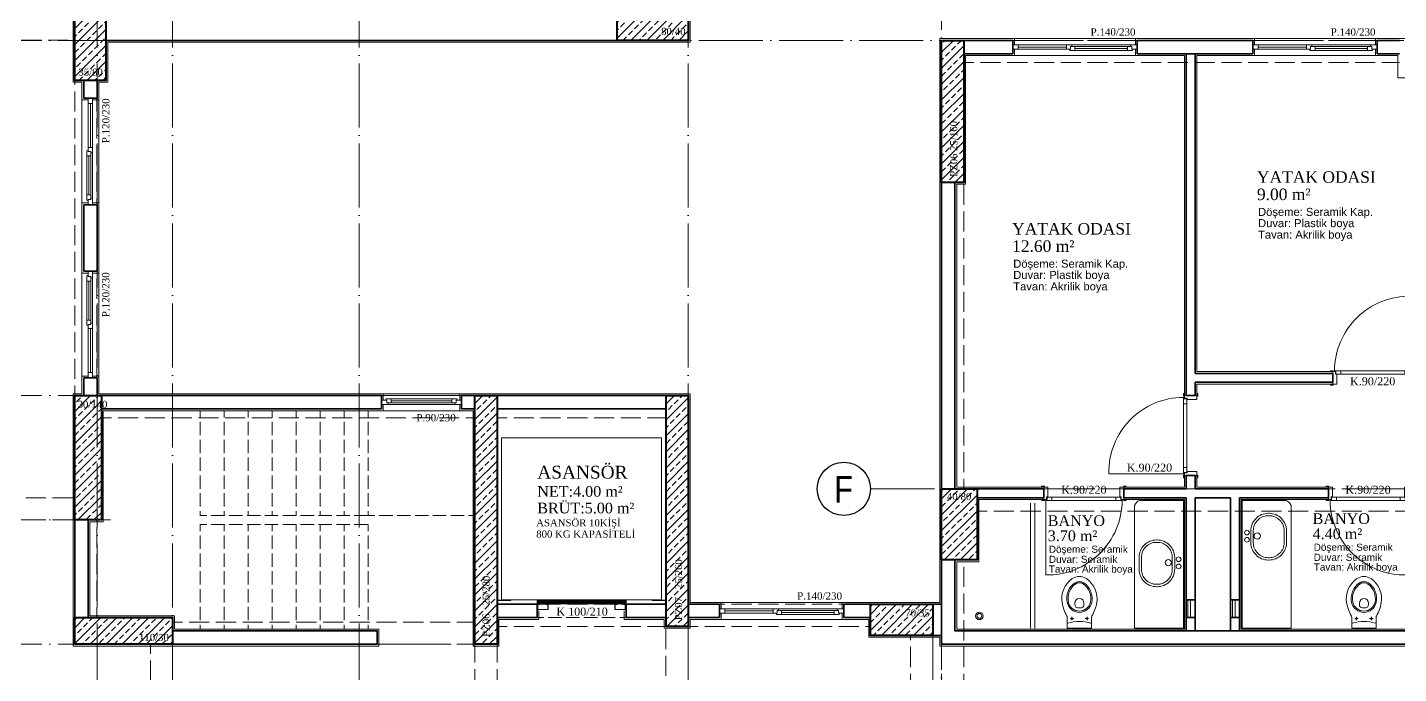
# Model space of a CAD drawing. Header units: millimetres. Extents: x 11587 to 81192, y -36083 to -25300.
# Drawn here: x 35018 to 36560, y -34493 to -33766 of the extents above; entities that cross this region are included whole.
import ezdxf

# ---------------------------------------------------------------- set-up
doc = ezdxf.new("R2010")
doc.units = ezdxf.units.MM
doc.linetypes.add('AKS', pattern=[30, 24, -3, 0, -3])
doc.linetypes.add('IZDUSUM1', pattern=[20, 7.5, -5, 7.5, 0])
for name, color, linetype, lineweight in [('rtm-aks balon', 20, 'Continuous', 25), ('rtm-aks balon yazı', 7, 'Continuous', 20), ('rtm-aks yeni', 7, 'AKS', 20), ('rtm-cam', 141, 'Continuous', 9), ('rtm-duv tugla', 22, 'Continuous', 35), ('rtm-izdusum-üst ince', 8, 'IZDUSUM1', 5), ('rtm-kapı-ahsap', 35, 'Continuous', 13), ('rtm-merdiven izdusum', 254, 'IZDUSUM1', 15), ('rtm-mhl-yazı-adı', 150, 'Continuous', 30), ('rtm-mhl-yazı-m2', 7, 'Continuous', 20), ('rtm-mhl-yazı-malzeme', 253, 'Continuous', 13), ('rtm-pen-ahsap', 35, 'Continuous', 13), ('rtm-plan katmanı-05', 205, 'Continuous', 20), ('rtm-plan katmanı-07', 135, 'Continuous', 9), ('rtm-sıva', 252, 'Continuous', 15), ('rtm-tarama-betonarme', 51, 'Continuous', 15), ('rtm-tas_betonarme', 50, 'Continuous', 40), ('rtm-tefris vitrifiye', 9, 'Continuous', 9)]:
    doc.layers.add(name, color=color, linetype=linetype, lineweight=lineweight)
doc.styles.add('AKSYAZI', font='ARIALN.TTF')
doc.styles.add('ARIAL', font='times.ttf')
doc.styles.get("Standard").update_dxf_attribs({"font": 'arial.ttf'})
doc.styles.add('VAZ-OLCU', font='times.ttf', dxfattribs={"height": 60})
pattern_1 = [(45, (12441.76, 20249.116), (-8.980256, 8.980256), []), (45, (12450.74, 20249.116), (-8.980256, 8.980256), [6.35, -3.175])]
pattern_2 = [(45, (12431.76, 20249.116), (-8.980256, 8.980256), []), (45, (12440.74, 20249.116), (-8.980256, 8.980256), [6.35, -3.175])]
pattern_3 = [(45, (10490.655, 20162.28), (-8.980256, 8.980256), []), (45, (10499.636, 20162.28), (-8.980256, 8.980256), [6.35, -3.175])]

# ---------------------------------------------------------------- blocks, each defined once
blk = doc.blocks.new('KİRİŞA')
at = {"layer": 'rtm-izdusum-üst ince', "ltscale": 1.5}
for points in [[(22219.4, -54029.2), (22629.4, -54029.2)], [(22664.4, -54029.2), (23239.4, -54029.2)], [(22629.4, -54429.2), (22629.4, -54074.2)], [(22654.4, -54429.2), (22654.4, -54074.2)], [(22659.4, -54429.2), (23079.4, -54429.2)], [(23104.4, -54429.2), (23294.4, -54429.2)], [(22659.4, -54454.2), (23079.4, -54454.2)], [(23104.4, -54454.2), (23294.4, -54454.2)], [(22224.4, -54544.2), (22629.4, -54544.2)], [(22224.4, -54569.2), (22629.4, -54569.2)], [(22629.4, -54679.2), (22629.4, -54569.2)], [(22654.4, -54679.2), (22654.4, -54569.2)], [(23104.4, -54664.2), (23294.4, -54664.2)], [(23319.4, -54664.2), (23524.4, -54664.2)], [(22739.4, -54684.2), (23079.4, -54684.2)], [(23104.4, -54689.2), (23294.4, -54689.2)], [(23294.4, -54974.2), (23294.4, -54689.2)], [(23319.4, -54689.2), (23524.4, -54689.2)], [(23319.4, -54974.2), (23319.4, -54689.2)], [(23569.4, -54934.2), (23569.4, -54699.2)], [(23594.4, -54934.2), (23594.4, -54699.2)], [(22714.4, -54829.2), (22714.4, -54709.2)], [(22739.4, -54709.2), (23079.4, -54709.2)], [(22739.4, -54829.2), (22739.4, -54709.2)], [(23079.4, -54989.2), (23079.4, -54709.2)], [(23104.4, -54989.2), (23104.4, -54709.2)]]:
    blk.add_lwpolyline(points, dxfattribs=at)
blk = doc.blocks.new('ABLOKKİRİŞ2')
at = {"layer": 'rtm-izdusum-üst ince', "ltscale": 1.5}
for points in [[(25580.5, -53942.4), (26070.5, -53942.4)], [(25580.5, -53967.4), (26070.5, -53967.4)], [(25555.5, -54447.4), (25555.5, -54102.4)], [(25580.5, -54447.4), (25580.5, -54102.4)], [(25595.5, -54447.4), (26090.5, -54447.4)], [(25595.5, -54472.4), (26090.5, -54472.4)], [(25555.5, -54847.4), (25555.5, -54527.4)], [(25580.5, -54847.4), (25580.5, -54527.4)]]:
    blk.add_lwpolyline(points, dxfattribs=at)
blk = doc.blocks.new('rty')
at = {"layer": 'rtm-kapı-ahsap'}
for p, q in [((-58244.9, -62700.3), (-58243.8, -62700.3)), ((-58244.9, -62703.4), (-58244.9, -62700.3)), ((-58243.8, -62703.4), (-58244.9, -62703.4)), ((-58243.8, -62700.3), (-58243.8, -62703.4)), ((-58243.8, -62707.4), (-58243.8, -62702.9)), ((-58229.8, -62702.9), (-58243.8, -62702.9)), ((-58232.8, -62707.4), (-58243.8, -62707.4)), ((-58232.8, -62705.9), (-58232.8, -62707.4)), ((-58229.8, -62705.9), (-58232.8, -62705.9)), ((-58232.6, -62706.4), (-58232.6, -62789.4)), ((-58232.6, -62706.4), (-58229.7, -62706.4)), ((-58229.8, -62700.4), (-58229.8, -62703.4)), ((-58228.8, -62700.4), (-58229.8, -62700.4)), ((-58229.8, -62702.9), (-58229.8, -62705.9)), ((-58229.8, -62703.4), (-58228.8, -62703.4)), ((-58229.8, -62704.9), (-58228.8, -62704.9)), ((-58229.7, -62706.4), (-58229.7, -62704.9)), ((-58228.8, -62703.4), (-58228.8, -62700.4)), ((-58228.8, -62790.9), (-58228.8, -62704.9)), ((-58144.8, -62704.9), (-58228.8, -62704.9)), ((-58228.8, -62712), (-58232.6, -62712)), ((-58228.8, -62783.7), (-58232.6, -62783.7)), ((-58243.8, -62792.3), (-58244.9, -62792.3)), ((-58244.9, -62792.3), (-58244.9, -62795.4)), ((-58244.9, -62795.4), (-58243.8, -62795.4)), ((-58243.8, -62788.4), (-58243.8, -62792.9)), ((-58232.8, -62788.4), (-58243.8, -62788.4)), ((-58243.8, -62795.4), (-58243.8, -62792.3)), ((-58229.8, -62792.9), (-58243.8, -62792.9)), ((-58232.8, -62789.9), (-58232.8, -62788.4)), ((-58229.8, -62789.9), (-58232.8, -62789.9)), ((-58232.6, -62789.4), (-58229.7, -62789.4)), ((-58229.8, -62792.9), (-58229.8, -62789.9)), ((-58229.8, -62790.9), (-58228.8, -62790.9)), ((-58229.8, -62795.4), (-58229.8, -62792.3)), ((-58229.8, -62792.3), (-58228.8, -62792.3)), ((-58228.8, -62795.4), (-58229.8, -62795.4)), ((-58229.7, -62789.4), (-58229.7, -62790.9)), ((-58228.8, -62792.3), (-58228.8, -62795.4))]:
    blk.add_line(p, q, dxfattribs=at)
at = {"layer": 'rtm-kapı-ahsap', "const_width": 0.392}
blk.add_lwpolyline([(-58229.2, -62703.9, 1), (-58229.2, -62704.5, 1)], format="xyb", close=True, dxfattribs=at)
at = {"layer": 'rtm-kapı-ahsap'}
blk.add_arc((-58229.1, -62706.6), 84.3, 270.2011, 1.1472, dxfattribs=at)

msp = doc.modelspace()

# ---------------------------------------------------------------- hatches: boundary and pattern name
at = {"layer": 'rtm-tarama-betonarme'}
h = msp.add_hatch(dxfattribs=at)
h.set_pattern_fill('ANSI33', color=256, scale=2, style=0)
h.set_pattern_definition(pattern_1)
h.paths.add_polyline_path([(35761.19, -33780.13), (35681.19, -33780.13), (35681.19, -33740.13), (35761.19, -33740.13)])
h = msp.add_hatch(dxfattribs=at)
h.set_pattern_fill('ANSI33', color=256, scale=2, style=0)
h.set_pattern_definition(pattern_2)
h.paths.add_polyline_path([(35071.19, -33825.13), (35071.19, -33745.13), (35106.19, -33745.13), (35106.19, -33825.13)])
h = msp.add_hatch(dxfattribs=at)
h.set_pattern_fill('ANSI33', color=256, scale=2, style=0)
h.set_pattern_definition(pattern_3)
h.paths.add_polyline_path([(36046.19, -33940.13), (36046.19, -33780.13), (36071.19, -33780.13), (36071.19, -33940.13)])
h = msp.add_hatch(dxfattribs=at)
h.set_pattern_fill('ANSI33', color=256, scale=2, style=0)
h.set_pattern_definition(pattern_2)
h.paths.add_polyline_path([(35071.19, -34180.13), (35101.19, -34180.13), (35101.19, -34320.13), (35071.19, -34320.13)])
h = msp.add_hatch(dxfattribs=at)
h.set_pattern_fill('ANSI33', color=256, scale=2, style=0)
h.set_pattern_definition(pattern_1)
h.paths.add_polyline_path([(35521.19, -34460.13), (35521.19, -34180.13), (35546.19, -34180.13), (35546.19, -34460.13)])
h = msp.add_hatch(dxfattribs=at)
h.set_pattern_fill('ANSI33', color=256, scale=2, style=0)
h.set_pattern_definition(pattern_1)
h.paths.add_polyline_path([(35736.19, -34440.13), (35736.19, -34180.13), (35761.19, -34180.13), (35761.19, -34440.13)])
h = msp.add_hatch(dxfattribs=at)
h.set_pattern_fill('ANSI33', color=256, scale=2, style=0)
h.set_pattern_definition(pattern_3)
h.paths.add_polyline_path([(36046.19, -34285.13), (36086.19, -34285.13), (36086.19, -34365.13), (36046.19, -34365.13)])
h = msp.add_hatch(dxfattribs=at)
h.set_pattern_fill('ANSI33', color=256, scale=2, style=0)
h.set_pattern_definition(pattern_1)
h.paths.add_polyline_path([(35966.19, -34450.13), (35966.19, -34415.13), (36036.19, -34415.13), (36036.19, -34450.13)])
h = msp.add_hatch(dxfattribs=at)
h.set_pattern_fill('ANSI33', color=256, scale=2, style=0)
h.set_pattern_definition(pattern_1)
h.paths.add_polyline_path([(35071.19, -34460.13), (35071.19, -34430.13), (35181.19, -34430.13), (35181.19, -34460.13)])

# ---------------------------------------------------------------- linework, layer by layer
at = {"layer": 'rtm-aks balon'}
msp.add_circle((35936.19, -34285.13), 30, dxfattribs=at)
at = {"layer": 'rtm-aks yeni', "ltscale": 3}
for p, q in [((35096.19, -35680.13), (35096.19, -31980.13)), ((35181.19, -35680.13), (35181.19, -31980.13)), ((35391.19, -35680.13), (35391.19, -31980.13)), ((35761.19, -35680.13), (35761.19, -31980.13)), ((36046.19, -35570.13), (36046.19, -33480.13)), ((33971.19, -33780.13), (42336.19, -33780.13)), ((33971.19, -34180.13), (35761.19, -34180.13)), ((35966.19, -34285.13), (40341.19, -34285.13)), ((33971.19, -34320.13), (35111.19, -34320.13)), ((36036.19, -35680.13), (36036.19, -34415.13)), ((33971.19, -34460.13), (35546.19, -34460.13))]:
    msp.add_line(p, q, dxfattribs=at)
at = {"layer": 'rtm-cam'}
for p, q in [((36186.69, -33787.63), (36132.19, -33787.63)), ((36255.19, -33789.38), (36196.19, -33789.38)), ((36456.69, -33787.63), (36402.19, -33787.63)), ((36525.19, -33789.38), (36466.19, -33789.38)), ((35088.69, -33900.63), (35088.69, -33851.13)), ((35086.94, -33954.13), (35086.94, -33910.13)), ((35086.94, -34051.13), (35086.94, -34095.13)), ((35088.69, -34104.63), (35088.69, -34154.13)), ((35427.19, -34185.88), (35495.19, -34185.88)), ((35856.69, -34422.63), (35802.19, -34422.63)), ((35925.19, -34424.38), (35866.19, -34424.38))]:
    msp.add_line(p, q, dxfattribs=at)
at = {"layer": 'rtm-duv tugla'}
for points in [[(35681.19, -33780.13), (35106.19, -33780.13)], [(36126.19, -33780.13), (36071.19, -33780.13)], [(36126.19, -33795.13), (36126.19, -33780.13)], [(36266.19, -33795.13), (36266.19, -33780.13)], [(36396.19, -33780.13), (36266.19, -33780.13)], [(36396.19, -33795.13), (36396.19, -33780.13)], [(36561.19, -33780.13), (36536.19, -33780.13)], [(36536.19, -33795.13), (36536.19, -33780.13)], [(36126.19, -33795.13), (36071.19, -33795.13)], [(36396.19, -33795.13), (36266.19, -33795.13)], [(36321.19, -34180.13), (36321.19, -33795.13)], [(36331.19, -34155.13), (36331.19, -33795.13)], [(36561.19, -33795.13), (36536.19, -33795.13)], [(35081.19, -33825.13), (35081.19, -33845.13)], [(35096.19, -33825.13), (35096.19, -33845.13)], [(35081.19, -33845.13), (35096.19, -33845.13)], [(36046.19, -33940.13), (36046.19, -34285.13)], [(36061.19, -33940.13), (36061.19, -34285.13)], [(35081.19, -33965.13), (35096.19, -33965.13)], [(35081.19, -33965.13), (35081.19, -34040.13)], [(35096.19, -33965.13), (35096.19, -34040.13)], [(35081.19, -34040.13), (35096.19, -34040.13)], [(35081.19, -34160.13), (35096.19, -34160.13)], [(35081.19, -34160.13), (35081.19, -34180.13)], [(35096.19, -34160.13), (35096.19, -34180.13)], [(36331.19, -34155.13), (36486.19, -34155.13)], [(36486.19, -34165.13), (36486.19, -34155.13)], [(36331.19, -34165.13), (36486.19, -34165.13)], [(36331.19, -34180.13), (36331.19, -34165.13)], [(35101.19, -34180.13), (35416.19, -34180.13)], [(35416.19, -34180.13), (35416.19, -34195.13)], [(35506.19, -34180.13), (35506.19, -34195.13)], [(35506.19, -34180.13), (35521.19, -34180.13)], [(35546.19, -34180.13), (35736.19, -34180.13)], [(36331.19, -34180.13), (36321.19, -34180.13)], [(35101.19, -34195.13), (35416.19, -34195.13)], [(35506.19, -34195.13), (35521.19, -34195.13)], [(35546.19, -34195.13), (35736.19, -34195.13)], [(36321.19, -34285.13), (36321.19, -34270.13)], [(36331.19, -34270.13), (36321.19, -34270.13)], [(36331.19, -34285.13), (36331.19, -34270.13)], [(36086.19, -34285.13), (36161.19, -34285.13)], [(36086.19, -34295.13), (36161.19, -34295.13)], [(36161.19, -34285.13), (36161.19, -34295.13)], [(36251.19, -34285.13), (36251.19, -34295.13)], [(36251.19, -34285.13), (36321.19, -34285.13)], [(36251.19, -34295.13), (36321.19, -34295.13)], [(36321.19, -34445.13), (36321.19, -34295.13)], [(36331.19, -34285.13), (36481.19, -34285.13)], [(36331.19, -34445.13), (36331.19, -34295.13)], [(36331.19, -34295.13), (36371.19, -34295.13)], [(36371.19, -34445.13), (36371.19, -34295.13)], [(36381.19, -34445.13), (36381.19, -34295.13)], [(36381.19, -34295.13), (36481.19, -34295.13)], [(36481.19, -34285.13), (36481.19, -34295.13)], [(35071.19, -34320.13), (35071.19, -34430.13)], [(35086.19, -34320.13), (35086.19, -34430.13)], [(36756.19, -34460.13), (36046.19, -34460.13), (36046.19, -34365.13)], [(36061.19, -34365.13), (36061.19, -34445.13), (36756.19, -34445.13)], [(35546.19, -34430.13), (35591.19, -34430.13), (35591.19, -34415.13), (35546.19, -34415.13)], [(35736.19, -34430.13), (35691.19, -34430.13), (35691.19, -34415.13), (35736.19, -34415.13)], [(35796.19, -34415.13), (35761.19, -34415.13)], [(35796.19, -34430.13), (35796.19, -34415.13)], [(35966.19, -34415.13), (35936.19, -34415.13)], [(35936.19, -34430.13), (35936.19, -34415.13)], [(36036.19, -34415.13), (36046.19, -34415.13)], [(36331.19, -34410.13), (36321.19, -34410.13)], [(36381.19, -34410.13), (36371.19, -34410.13)], [(35796.19, -34430.13), (35761.19, -34430.13)], [(35966.19, -34430.13), (35936.19, -34430.13)], [(36331.19, -34430.13), (36321.19, -34430.13)], [(36381.19, -34430.13), (36371.19, -34430.13)], [(35181.19, -34445.13), (35411.19, -34445.13), (35411.19, -34460.13), (35181.19, -34460.13)], [(36036.19, -34450.13), (36046.19, -34450.13)]]:
    msp.add_lwpolyline(points, dxfattribs=at)
at = {"layer": 'rtm-izdusum-üst ince'}
msp.add_lwpolyline([(35591.19, -34430.13), (35691.19, -34430.13)], dxfattribs=at)
at = {"layer": 'rtm-kapı-ahsap'}
for points in [[(36323.19, -34430.13), (36323.19, -34410.13)], [(36326.19, -34430.13), (36326.19, -34410.13)], [(36373.19, -34430.13), (36373.19, -34410.13)], [(36376.19, -34430.13), (36376.19, -34410.13)]]:
    msp.add_lwpolyline(points, dxfattribs=at)
at = {"layer": 'rtm-merdiven izdusum'}
for points in [[(35212.19, -34197.13), (35212.19, -34315.13)], [(35239.19, -34197.13), (35239.19, -34315.13)], [(35266.19, -34197.13), (35266.19, -34315.13)], [(35293.19, -34197.13), (35293.19, -34315.13)], [(35320.19, -34197.13), (35320.19, -34315.13)], [(35347.19, -34197.13), (35347.19, -34315.13)], [(35374.19, -34197.13), (35374.19, -34315.13)], [(35401.19, -34197.13), (35401.19, -34315.13)], [(35212.19, -34315.13), (35401.19, -34315.13)], [(35401.19, -34315.13), (35519.19, -34315.13)], [(35212.19, -34325.13), (35401.19, -34325.13)], [(35212.19, -34325.13), (35212.19, -34443.13)], [(35239.19, -34325.13), (35239.19, -34443.13)], [(35266.19, -34325.13), (35266.19, -34443.13)], [(35293.19, -34325.13), (35293.19, -34443.13)], [(35320.19, -34325.13), (35320.19, -34443.13)], [(35347.19, -34325.13), (35347.19, -34443.13)], [(35374.19, -34325.13), (35374.19, -34443.13)], [(35401.19, -34325.13), (35401.19, -34443.13)]]:
    msp.add_lwpolyline(points, dxfattribs=at)
at = {"layer": 'rtm-pen-ahsap'}
for p, q in [((36185.19, -33785.13), (36126.19, -33785.13)), ((36126.19, -33790.13), (36132.19, -33790.13)), ((36137.19, -33790.13), (36131.56, -33790.13)), ((36132.19, -33785.13), (36132.19, -33790.13)), ((36137.19, -33790.13), (36186.69, -33790.13)), ((36185.19, -33785.13), (36192.69, -33785.13)), ((36186.69, -33785.13), (36186.69, -33790.13)), ((36191.19, -33790.13), (36186.69, -33790.13)), ((36191.19, -33787.13), (36196.19, -33787.13)), ((36191.19, -33787.13), (36191.19, -33790.13)), ((36192.69, -33787.13), (36192.69, -33785.13)), ((36196.19, -33787.13), (36255.19, -33787.13)), ((36196.19, -33787.13), (36196.19, -33791.63)), ((36260.19, -33787.13), (36255.19, -33787.13)), ((36255.19, -33787.13), (36255.19, -33791.63)), ((36258.69, -33785.13), (36258.69, -33787.13)), ((36258.69, -33785.13), (36266.19, -33785.13)), ((36260.19, -33787.13), (36260.19, -33790.13)), ((36266.19, -33790.13), (36260.19, -33790.13)), ((36455.19, -33785.13), (36396.19, -33785.13)), ((36396.19, -33790.13), (36402.19, -33790.13)), ((36407.19, -33790.13), (36401.56, -33790.13)), ((36402.19, -33785.13), (36402.19, -33790.13)), ((36407.19, -33790.13), (36456.69, -33790.13)), ((36455.19, -33785.13), (36462.69, -33785.13)), ((36456.69, -33785.13), (36456.69, -33790.13)), ((36461.19, -33790.13), (36456.69, -33790.13)), ((36461.19, -33787.13), (36466.19, -33787.13)), ((36461.19, -33787.13), (36461.19, -33790.13)), ((36462.69, -33787.13), (36462.69, -33785.13)), ((36466.19, -33787.13), (36525.19, -33787.13)), ((36466.19, -33787.13), (36466.19, -33791.63)), ((36530.19, -33787.13), (36525.19, -33787.13)), ((36525.19, -33787.13), (36525.19, -33791.63)), ((36528.69, -33785.13), (36528.69, -33787.13)), ((36528.69, -33785.13), (36536.19, -33785.13)), ((36530.19, -33787.13), (36530.19, -33790.13)), ((36536.19, -33790.13), (36530.19, -33790.13)), ((36190.56, -33791.63), (36196.19, -33791.63)), ((36196.19, -33791.63), (36255.19, -33791.63)), ((36260.83, -33791.63), (36255.19, -33791.63)), ((36460.56, -33791.63), (36466.19, -33791.63)), ((36466.19, -33791.63), (36525.19, -33791.63)), ((36530.83, -33791.63), (36525.19, -33791.63)), ((35086.19, -33845.13), (35086.19, -33851.13)), ((35086.19, -33856.13), (35086.19, -33850.5)), ((35091.19, -33851.13), (35086.19, -33851.13)), ((35091.19, -33899.13), (35091.19, -33845.13)), ((35086.19, -33856.13), (35086.19, -33900.63)), ((35084.69, -33904.5), (35084.69, -33910.13)), ((35084.69, -33910.13), (35084.69, -33954.13)), ((35089.19, -33910.13), (35084.69, -33910.13)), ((35086.19, -33905.13), (35086.19, -33900.63)), ((35091.19, -33900.63), (35086.19, -33900.63)), ((35089.19, -33905.13), (35086.19, -33905.13)), ((35089.19, -33905.13), (35089.19, -33910.13)), ((35089.19, -33906.63), (35091.19, -33906.63)), ((35089.19, -33910.13), (35089.19, -33954.13)), ((35091.19, -33899.13), (35091.19, -33906.63)), ((35084.69, -33959.77), (35084.69, -33954.13)), ((35089.19, -33954.13), (35084.69, -33954.13)), ((35086.19, -33965.13), (35086.19, -33959.13)), ((35089.19, -33959.13), (35086.19, -33959.13)), ((35089.19, -33959.13), (35089.19, -33954.13)), ((35091.19, -33957.63), (35089.19, -33957.63)), ((35091.19, -33957.63), (35091.19, -33965.13)), ((35084.69, -34045.5), (35084.69, -34051.13)), ((35084.69, -34095.13), (35084.69, -34051.13)), ((35089.19, -34051.13), (35084.69, -34051.13)), ((35086.19, -34040.13), (35086.19, -34046.13)), ((35089.19, -34046.13), (35086.19, -34046.13)), ((35089.19, -34046.13), (35089.19, -34051.13)), ((35091.19, -34047.63), (35089.19, -34047.63)), ((35089.19, -34095.13), (35089.19, -34051.13)), ((35091.19, -34047.63), (35091.19, -34040.13)), ((35084.69, -34100.77), (35084.69, -34095.13)), ((35089.19, -34095.13), (35084.69, -34095.13)), ((35089.19, -34100.13), (35089.19, -34095.13)), ((35089.19, -34098.63), (35091.19, -34098.63)), ((35091.19, -34106.13), (35091.19, -34098.63)), ((35086.19, -34100.13), (35086.19, -34104.63)), ((35089.19, -34100.13), (35086.19, -34100.13)), ((35086.19, -34149.13), (35086.19, -34104.63)), ((35091.19, -34104.63), (35086.19, -34104.63)), ((35091.19, -34106.13), (35091.19, -34160.13)), ((35086.19, -34149.13), (35086.19, -34154.77)), ((35091.19, -34154.13), (35086.19, -34154.13)), ((35086.19, -34160.13), (35086.19, -34154.13)), ((35416.19, -34185.13), (35422.19, -34185.13)), ((35423.69, -34190.13), (35416.19, -34190.13)), ((35421.56, -34183.63), (35427.19, -34183.63)), ((35422.19, -34188.13), (35422.19, -34185.13)), ((35422.19, -34188.13), (35427.19, -34188.13)), ((35423.69, -34190.13), (35423.69, -34188.13)), ((35495.19, -34183.63), (35427.19, -34183.63)), ((35427.19, -34188.13), (35427.19, -34183.63)), ((35495.19, -34188.13), (35427.19, -34188.13)), ((35500.83, -34183.63), (35495.19, -34183.63)), ((35495.19, -34188.13), (35495.19, -34183.63)), ((35500.19, -34188.13), (35495.19, -34188.13)), ((35498.69, -34190.13), (35498.69, -34188.13)), ((35498.69, -34190.13), (35506.19, -34190.13)), ((35506.19, -34185.13), (35500.19, -34185.13)), ((35500.19, -34188.13), (35500.19, -34185.13)), ((35855.19, -34420.13), (35796.19, -34420.13)), ((35802.19, -34420.13), (35802.19, -34425.13)), ((35855.19, -34420.13), (35862.69, -34420.13)), ((35856.69, -34420.13), (35856.69, -34425.13)), ((35861.19, -34422.13), (35866.19, -34422.13)), ((35861.19, -34422.13), (35861.19, -34425.13)), ((35862.69, -34422.13), (35862.69, -34420.13)), ((35866.19, -34422.13), (35925.19, -34422.13)), ((35866.19, -34422.13), (35866.19, -34426.63)), ((35930.19, -34422.13), (35925.19, -34422.13)), ((35925.19, -34422.13), (35925.19, -34426.63)), ((35928.69, -34420.13), (35928.69, -34422.13)), ((35928.69, -34420.13), (35936.19, -34420.13)), ((35930.19, -34422.13), (35930.19, -34425.13)), ((35796.19, -34425.13), (35802.19, -34425.13)), ((35807.19, -34425.13), (35801.56, -34425.13)), ((35807.19, -34425.13), (35856.69, -34425.13)), ((35861.19, -34425.13), (35856.69, -34425.13)), ((35860.56, -34426.63), (35866.19, -34426.63)), ((35866.19, -34426.63), (35925.19, -34426.63)), ((35930.83, -34426.63), (35925.19, -34426.63)), ((35936.19, -34425.13), (35930.19, -34425.13))]:
    msp.add_line(p, q, dxfattribs=at)
for points in [[(36190.56, -33791.63), (36189.69, -33790.13)], [(36260.83, -33791.63), (36261.69, -33790.13)], [(36460.56, -33791.63), (36459.69, -33790.13)], [(36530.83, -33791.63), (36531.69, -33790.13)], [(35084.69, -33904.5), (35086.19, -33903.63)], [(35084.69, -33959.77), (35086.19, -33960.64)], [(35084.69, -34045.5), (35086.19, -34044.63)], [(35084.69, -34100.77), (35086.19, -34101.64)], [(35421.56, -34183.63), (35420.69, -34185.13)], [(35500.83, -34183.63), (35501.69, -34185.13)], [(35860.56, -34426.63), (35859.69, -34425.13)], [(35930.83, -34426.63), (35931.69, -34425.13)]]:
    msp.add_lwpolyline(points, dxfattribs=at)
at = {"layer": 'rtm-plan katmanı-05'}
for p, q in [((35546.19, -34415.13), (35546.19, -34410.13)), ((35546.69, -34410.63), (35561.69, -34410.63)), ((35546.69, -34414.63), (35546.69, -34410.63)), ((35561.69, -34414.63), (35546.69, -34414.63)), ((35561.69, -34410.73), (35546.79, -34410.73)), ((35546.79, -34410.73), (35546.79, -34414.53)), ((35546.79, -34414.53), (35561.69, -34414.53)), ((35561.69, -34410.63), (35561.69, -34410.73)), ((35561.69, -34414.53), (35561.69, -34414.63)), ((35591.19, -34414.63), (35591.19, -34410.63)), ((35591.19, -34410.63), (35640.69, -34410.63)), ((35640.69, -34414.63), (35591.19, -34414.63)), ((35591.69, -34421.13), (35591.69, -34415.13)), ((35591.69, -34415.13), (35594.19, -34415.13)), ((35603.69, -34421.13), (35591.69, -34421.13)), ((35591.99, -34415.43), (35591.99, -34420.83)), ((35594.19, -34415.43), (35591.99, -34415.43)), ((35591.99, -34420.83), (35603.39, -34420.83)), ((35594.19, -34415.13), (35594.19, -34415.43)), ((35601.19, -34415.13), (35603.69, -34415.13)), ((35601.19, -34415.43), (35601.19, -34415.13)), ((35603.39, -34415.43), (35601.19, -34415.43)), ((35603.39, -34420.83), (35603.39, -34415.43)), ((35603.69, -34415.13), (35603.69, -34421.13)), ((35640.69, -34410.63), (35640.69, -34414.63)), ((35641.69, -34410.63), (35641.69, -34414.63)), ((35691.19, -34410.63), (35641.69, -34410.63)), ((35641.69, -34414.63), (35691.19, -34414.63)), ((35681.19, -34415.13), (35678.69, -34415.13)), ((35678.69, -34415.13), (35678.69, -34421.13)), ((35678.69, -34421.13), (35690.69, -34421.13)), ((35678.99, -34415.43), (35681.19, -34415.43)), ((35678.99, -34420.83), (35678.99, -34415.43)), ((35690.39, -34420.83), (35678.99, -34420.83)), ((35681.19, -34415.43), (35681.19, -34415.13)), ((35688.19, -34415.13), (35688.19, -34415.43)), ((35690.69, -34415.13), (35688.19, -34415.13)), ((35688.19, -34415.43), (35690.39, -34415.43)), ((35690.39, -34415.43), (35690.39, -34420.83)), ((35690.69, -34421.13), (35690.69, -34415.13)), ((35691.19, -34414.63), (35691.19, -34410.63)), ((35720.69, -34410.63), (35720.69, -34410.73)), ((35735.69, -34410.63), (35720.69, -34410.63)), ((35720.69, -34410.73), (35735.59, -34410.73)), ((35720.69, -34414.53), (35720.69, -34414.63)), ((35735.59, -34414.53), (35720.69, -34414.53)), ((35720.69, -34414.63), (35735.69, -34414.63)), ((35735.59, -34410.73), (35735.59, -34414.53)), ((35735.69, -34414.63), (35735.69, -34410.63)), ((35736.19, -34415.13), (35736.19, -34410.13))]:
    msp.add_line(p, q, dxfattribs=at)
at = {"layer": 'rtm-plan katmanı-05', "ltscale": 0.6}
for points in [[(36128.19, -33778.13), (36264.19, -33778.13)], [(36398.19, -33778.13), (36534.19, -33778.13)], [(36128.19, -33797.13), (36264.19, -33797.13)], [(36398.19, -33797.13), (36534.19, -33797.13)], [(35079.19, -33847.13), (35079.19, -33963.13)], [(35098.19, -33847.13), (35098.19, -33963.13)], [(35079.19, -34158.13), (35079.19, -34042.13)], [(35098.19, -34158.13), (35098.19, -34042.13)], [(35504.19, -34178.13), (35418.19, -34178.13)], [(35504.19, -34197.13), (35418.19, -34197.13)], [(35798.19, -34413.13), (35934.19, -34413.13)], [(35798.19, -34432.13), (35934.19, -34432.13)]]:
    msp.add_lwpolyline(points, dxfattribs=at)
at = {"layer": 'rtm-plan katmanı-05'}
msp.add_lwpolyline([(35731.19, -34227.63), (35731.19, -34410.13), (35551.19, -34410.13), (35551.19, -34227.63)], close=True, dxfattribs=at)
at = {"layer": 'rtm-plan katmanı-07'}
for p, q in [((35640.69, -34411.63), (35591.19, -34411.63)), ((35640.69, -34412.63), (35591.19, -34412.63)), ((35640.69, -34413.63), (35591.19, -34413.63)), ((35641.69, -34411.63), (35691.2, -34411.63)), ((35641.69, -34412.63), (35691.2, -34412.63)), ((35641.69, -34413.63), (35691.2, -34413.63))]:
    msp.add_line(p, q, dxfattribs=at)
for points in [[(36192.69, -33785.13), (36258.69, -33785.13)], [(36462.69, -33785.13), (36528.69, -33785.13)], [(35091.19, -33906.63), (35091.19, -33957.63)], [(35091.19, -34098.63), (35091.19, -34047.63)], [(35498.69, -34190.13), (35423.69, -34190.13)], [(35862.69, -34420.13), (35928.69, -34420.13)]]:
    msp.add_lwpolyline(points, dxfattribs=at)
at = {"layer": 'rtm-sıva'}
for points in [[(35086.19, -33847.13), (35079.19, -33847.13), (35079.19, -33827.13), (35069.19, -33827.13), (35069.19, -33743.13), (35079.19, -33743.13), (35079.19, -33080.13)], [(35756.19, -33703.13), (35763.19, -33703.13), (35763.19, -33782.13), (35108.19, -33782.13), (35108.19, -33827.13), (35098.19, -33827.13), (35098.19, -33847.13)], [(35934.19, -34420.13), (35934.19, -34413.13), (36044.19, -34413.13), (36044.19, -33778.13), (36128.19, -33778.13), (36128.19, -33785.13)], [(36161.19, -34283.13), (36063.19, -34283.13), (36063.19, -33942.13), (36073.19, -33942.13), (36073.19, -33797.13), (36128.19, -33797.13), (36128.19, -33790.13)], [(36398.19, -33785.13), (36398.19, -33778.13), (36264.19, -33778.13), (36264.19, -33785.13)], [(36264.19, -33790.13), (36264.19, -33797.13), (36319.19, -33797.13), (36319.19, -34180.13)], [(36486.19, -34153.13), (36333.19, -34153.13), (36333.19, -33797.13), (36398.19, -33797.13), (36398.19, -33790.13)], [(36534.19, -33785.13), (36534.19, -33778.13), (36678.19, -33778.13), (36678.19, -33785.13)], [(36534.19, -33790.13), (36534.19, -33797.13), (36559.19, -33797.13), (36559.19, -33822.13), (36589.19, -33822.13), (36589.19, -34153.13), (36576.19, -34153.13)], [(35091.19, -33847.13), (35098.19, -33847.13)], [(35086.19, -34042.13), (35079.19, -34042.13), (35079.19, -33963.13), (35086.19, -33963.13)], [(35091.19, -33963.13), (35098.19, -33963.13)], [(35098.19, -33963.13), (35098.19, -34042.13), (35091.19, -34042.13)], [(35418.19, -34190.13), (35418.19, -34197.13), (35103.19, -34197.13), (35103.19, -34322.13), (35088.19, -34322.13), (35088.19, -34428.13), (35183.19, -34428.13), (35183.19, -34443.13), (35413.19, -34443.13), (35413.19, -34462.13), (35069.19, -34462.13), (35069.19, -34178.13), (35079.19, -34178.13), (35079.19, -34158.13), (35086.19, -34158.13)], [(35091.19, -34158.13), (35098.19, -34158.13), (35098.19, -34178.13), (35418.19, -34178.13), (35418.19, -34185.13)], [(36333.19, -34180.13), (36333.19, -34167.13), (36486.19, -34167.13)], [(35504.19, -34185.13), (35504.19, -34178.13), (35763.19, -34178.13), (35763.19, -34413.13), (35798.19, -34413.13), (35798.19, -34420.13)], [(35593.19, -34422.63), (35593.19, -34432.13), (35548.19, -34432.13), (35548.19, -34462.13), (35519.19, -34462.13), (35519.19, -34197.13), (35504.19, -34197.13), (35504.19, -34190.13)], [(36251.19, -34283.13), (36319.19, -34283.13), (36319.19, -34270.13)], [(36333.19, -34270.13), (36333.19, -34283.13), (36481.19, -34283.13)], [(36161.19, -34297.13), (36088.19, -34297.13), (36088.19, -34367.13), (36063.19, -34367.13), (36063.19, -34443.13), (36319.19, -34443.13), (36319.19, -34297.13), (36251.19, -34297.13)], [(36481.19, -34297.13), (36383.19, -34297.13), (36383.19, -34443.13), (36689.19, -34443.13), (36689.19, -34322.13), (36579.19, -34322.13), (36579.19, -34297.13), (36571.19, -34297.13)], [(35798.19, -34425.13), (35798.19, -34432.13), (35763.19, -34432.13), (35763.19, -34442.13), (35734.19, -34442.13), (35734.19, -34432.13), (35689.19, -34432.13), (35689.19, -34422.63)], [(36756.19, -34462.13), (36044.19, -34462.13), (36044.19, -34452.13), (35964.19, -34452.13), (35964.19, -34432.13), (35934.19, -34432.13), (35934.19, -34425.13)]]:
    msp.add_lwpolyline(points, dxfattribs=at)
at = {"layer": 'rtm-tas_betonarme'}
for points in [[(35681.19, -33740.13), (35761.19, -33740.13), (35761.19, -33780.13), (35681.19, -33780.13)], [(35071.19, -33745.13), (35106.19, -33745.13), (35106.19, -33825.13), (35071.19, -33825.13)], [(36046.19, -33780.13), (36071.19, -33780.13), (36071.19, -33940.13), (36046.19, -33940.13)], [(35071.19, -34180.13), (35101.19, -34180.13), (35101.19, -34320.13), (35071.19, -34320.13)], [(35521.19, -34180.13), (35546.19, -34180.13), (35546.19, -34460.13), (35521.19, -34460.13)], [(35736.19, -34180.13), (35761.19, -34180.13), (35761.19, -34440.13), (35736.19, -34440.13)], [(36046.19, -34285.13), (36086.19, -34285.13), (36086.19, -34365.13), (36046.19, -34365.13)], [(35966.19, -34415.13), (36036.19, -34415.13), (36036.19, -34450.13), (35966.19, -34450.13)], [(35071.19, -34430.13), (35181.19, -34430.13), (35181.19, -34460.13), (35071.19, -34460.13)]]:
    msp.add_lwpolyline(points, close=True, dxfattribs=at)
at = {"layer": 'rtm-tefris vitrifiye'}
for p, q in [((36203.36, -34419.03), (36199.03, -34419.03)), ((36523.36, -34419.03), (36519.03, -34419.03)), ((36187.45, -34429.55), (36187.45, -34442.13)), ((36190.82, -34431.13), (36194.74, -34431.13)), ((36192.67, -34433.01), (36192.67, -34429.3)), ((36211.56, -34431.13), (36207.64, -34431.13)), ((36209.72, -34433.01), (36209.72, -34429.3)), ((36214.93, -34429.55), (36214.93, -34442.13)), ((36507.45, -34429.55), (36507.45, -34442.13)), ((36510.82, -34431.13), (36514.74, -34431.13)), ((36512.67, -34433.01), (36512.67, -34429.3)), ((36531.56, -34431.13), (36527.64, -34431.13)), ((36529.72, -34433.01), (36529.72, -34429.3)), ((36534.93, -34429.55), (36534.93, -34442.13)), ((36187.45, -34442.13), (36214.93, -34442.13)), ((36507.45, -34442.13), (36534.93, -34442.13))]:
    msp.add_line(p, q, dxfattribs=at)
for points in [[(36263.19, -34442.13), (36263.19, -34303.72, -0.2032744), (36268.77, -34298.13), (36318.19, -34298.13), (36318.19, -34442.13), (36263.19, -34442.13)], [(36439.19, -34442.13), (36439.19, -34303.72, 0.2032744), (36433.61, -34298.13), (36384.19, -34298.13), (36384.19, -34442.13), (36439.19, -34442.13)], [(36414.56, -34312.67), (36413.67, -34312.67, 0.4142136), (36394.06, -34332.27), (36394.06, -34345.66, 0.4142136), (36413.67, -34365.26), (36414.56, -34365.26, 0.4142136), (36434.16, -34345.66), (36434.16, -34332.27, 0.4142136)], [(36414.56, -34315.34), (36413.67, -34315.34, 0.4142136), (36396.74, -34332.27), (36396.74, -34345.66, 0.4142136), (36413.67, -34362.59), (36414.56, -34362.59, 0.4142136), (36431.49, -34345.66), (36431.49, -34332.27, 0.4142136)], [(36287.83, -34342.67), (36288.72, -34342.67, -0.4142136), (36308.32, -34362.27), (36308.32, -34375.66, -0.4142136), (36288.72, -34395.26), (36287.83, -34395.26, -0.4142136), (36268.22, -34375.66), (36268.22, -34362.27, -0.4142136)], [(36287.83, -34345.34), (36288.72, -34345.34, -0.4142136), (36305.65, -34362.27), (36305.65, -34375.66, -0.4142136), (36288.72, -34392.59), (36287.83, -34392.59, -0.4142136), (36270.9, -34375.66), (36270.9, -34362.27, -0.4142136)]]:
    msp.add_lwpolyline(points, format="xyb", close=True, dxfattribs=at)
for points in [[(36146.19, -34442.13), (36146.19, -34301.13)], [(36151.19, -34442.13), (36151.19, -34301.13)]]:
    msp.add_lwpolyline(points, dxfattribs=at)
for centre, radius in [((36389.61, -34334.39), 2.67), ((36389.61, -34342.41), 2.67), ((36401.19, -34338.13), 3.56), ((36301.19, -34368.13), 3.56), ((36312.77, -34364.39), 2.67), ((36312.77, -34372.41), 2.67), ((36088.69, -34428.13), 4.25), ((36088.69, -34428.13), 2.75), ((36192.67, -34431.13), 0.825), ((36209.72, -34431.13), 0.825), ((36512.67, -34431.13), 0.825), ((36529.72, -34431.13), 0.825)]:
    msp.add_circle(centre, radius, dxfattribs=at)
for centre, radius, start, end in [((36208.89, -34408.75), 27.5, 124.90445, 189.49177), ((36208.89, -34408.75), 22, 125.18852, 191.4306), ((36208.89, -34408.75), 20.57, 125.18852, 191.4306), ((36201.19, -34398.68), 14.85, 57.23949, 122.76051), ((36201.19, -34398.68), 9.35, 57.83251, 122.16753), ((36201.19, -34398.68), 7.92, 57.83251, 122.16753), ((36193.49, -34408.75), 20.57, 348.5694, 54.81148), ((36193.49, -34408.75), 22, 348.5694, 54.81148), ((36193.49, -34408.75), 27.5, 350.50823, 55.09555), ((36528.89, -34408.75), 27.5, 124.90445, 189.49177), ((36528.89, -34408.75), 22, 125.18852, 191.4306), ((36528.89, -34408.75), 20.57, 125.18852, 191.4306), ((36521.19, -34398.68), 14.85, 57.23949, 122.76051), ((36521.19, -34398.68), 9.35, 57.83251, 122.16753), ((36521.19, -34398.68), 7.92, 57.83251, 122.16753), ((36513.49, -34408.75), 20.57, 348.5694, 54.81148), ((36513.49, -34408.75), 22, 348.5694, 54.81148), ((36513.49, -34408.75), 27.5, 350.50823, 55.09555), ((36225.22, -34406.38), 44, 188.76392, 210.09462), ((36201.26, -34409.9), 14.3, 192.81214, 269.7338), ((36201.26, -34409.9), 12.87, 192.81214, 269.7338), ((36201.17, -34413.81), 5.12, 90.26223, 180), ((36209, -34414.13), 12.95, 176.68797, 192.17308), ((36199.03, -34416.28), 2.75, 192.17308, 270), ((36201.12, -34409.9), 12.87, 270.2662, 347.18786), ((36201.12, -34409.9), 14.3, 270.2662, 347.18786), ((36201.22, -34413.81), 5.11, 0, 89.73777), ((36203.36, -34416.28), 2.75, 270, 347.82692), ((36193.39, -34414.13), 12.95, 347.82692, 3.31203), ((36177.16, -34406.38), 44, 329.90538, 351.23608), ((36545.22, -34406.38), 44, 188.76392, 210.09462), ((36521.26, -34409.9), 14.3, 192.81214, 269.7338), ((36521.26, -34409.9), 12.87, 192.81214, 269.7338), ((36521.17, -34413.81), 5.12, 90.26223, 180), ((36529, -34414.13), 12.95, 176.68797, 192.17308), ((36519.03, -34416.28), 2.75, 192.17308, 270), ((36521.12, -34409.9), 12.87, 270.2662, 347.18786), ((36521.12, -34409.9), 14.3, 270.2662, 347.18786), ((36521.22, -34413.81), 5.11, 0, 89.73777), ((36523.36, -34416.28), 2.75, 270, 347.82692), ((36513.39, -34414.13), 12.95, 347.82692, 3.31203), ((36497.16, -34406.38), 44, 329.90538, 351.23608), ((36185.25, -34429.55), 2.2, 0, 30.09462), ((36201.19, -34478.32), 44, 72.84732, 107.15271), ((36217.13, -34429.55), 2.2, 149.90538, 180), ((36505.25, -34429.55), 2.2, 0, 30.09462), ((36521.19, -34478.32), 44, 72.84732, 107.15271), ((36537.13, -34429.55), 2.2, 149.90538, 180)]:
    msp.add_arc(centre, radius, start, end, dxfattribs=at)

# ---------------------------------------------------------------- block references
at = {"layer": 'rtm-izdusum-üst ince'}
for name, p in [('KİRİŞA', (12441.76, 20249.12)), ('ABLOKKİRİŞ2', (10490.66, 20162.28))]:
    msp.add_blockref(name, p, dxfattribs=at)
at = {"layer": 'rtm-kapı-ahsap', "xscale": -1}
for p, rotation in [((99279.06, 24076.65), 270), ((-26541.68, -92526.91), 90)]:
    msp.add_blockref('rty', p, dxfattribs=dict(at, rotation=rotation))
at = {"layer": 'rtm-kapı-ahsap'}
for p, rotation in [((-21910.59, -96973), 180), ((99274.06, -92526.91), 270)]:
    msp.add_blockref('rty', p, dxfattribs=dict(at, rotation=rotation))

# ---------------------------------------------------------------- texts
at = {"layer": 'rtm-aks balon yazı', "insert": (35925.4, -34300.55), "char_height": 30, "width": 27.7214, "attachment_point": 7, "style": 'AKSYAZI'}
msp.add_mtext('F', dxfattribs=at)
at = {"layer": 'rtm-mhl-yazı-adı', "style": 'ARIAL'}
for s, height, p in [('YATAK ODASI', 13, (36400.83, -33940.48)), ('YATAK ODASI', 13, (36125.46, -33998.79)), ('ASANSÖR ', 14.4, (35591.37, -34273.55)), ('BANYO', 12, (36165.51, -34326.93)), ('BANYO', 12, (36463.46, -34324.65))]:
    msp.add_text(s, height=height, dxfattribs=at).set_placement(p)
at = {"layer": 'rtm-mhl-yazı-m2', "style": 'ARIAL'}
for s, height, p in [('80/40', 8, (35730.65, -33774.02)), ('35/80', 8, (35075.24, -33819.98)), ('9.00 m² ', 13, (36400.83, -33959.97)), ('12.60 m² ', 13, (36125.46, -34018.28)), ('30/140', 8, (35074.35, -34193.96)), ('NET:4.00 m² ', 12, (35591.37, -34294)), ('BRÜT:5.00 m² ', 12, (35591.37, -34312.7)), ('40/80', 8, (36052.09, -34297.7)), ('ASANSÖR 10KİŞİ', 8, (35590.24, -34327.33)), ('800 KG KAPASİTELİ ', 8, (35590.24, -34340.01)), ('4.40 m² ', 12, (36463.46, -34341.68)), ('3.70 m² ', 12, (36165.51, -34343.96)), ('70/35', 8, (36005.34, -34428.71)), ('110/30', 8, (35143.44, -34456.41))]:
    msp.add_text(s, height=height, dxfattribs=at).set_placement(p)
for s, p in [('PZ06 25/160', (36063.78, -33933.68)), ('PZ07   25/260', (35754.26, -34433.16)), ('PZ06   25/280', (35537.81, -34451.71))]:
    msp.add_text(s, height=8, rotation=90, dxfattribs=at).set_placement(p)
at = {"layer": 'rtm-mhl-yazı-malzeme', "style": 'VAZ-OLCU'}
for s, height, rotation, p in [('P.140/230', 8.192, 359.9602, (36213.71, -33774.76)), ('P.140/230', 8.192, 359.9602, (36483.71, -33774.76)), ('P.120/230', 8.192, 90.0398, (35110.14, -33895.97)), ('P.120/230', 8.192, 90.0398, (35110.14, -34091.79)), ('K.90/220', 9, 0.0398, (36505.54, -34168.54)), ('P.90/230', 8.192, 0.0398, (35455.35, -34209.08)), ('K.90/220', 9, 0.0398, (36254.5, -34265.73)), ('K.90/220', 9, 0.0398, (36180.72, -34290.68)), ('K.90/220', 9, 0.0398, (36500.36, -34290.68)), ('P.140/230', 8.192, 359.9602, (35883.71, -34409.76)), ('K 100/210', 9, 359.9602, (35612.9, -34427.89))]:
    msp.add_text(s, height=height, rotation=rotation, dxfattribs=at).set_placement(p)
at = {"layer": 'rtm-mhl-yazı-malzeme'}
for s, height, p in [('Döşeme: Seramik Kap.', 9, (36402.12, -33977.75)), ('Duvar: Plastik boya ', 9, (36402.12, -33990.42)), ('Tavan: Akrilik boya ', 9, (36402.12, -34003.35)), ('Döşeme: Seramik Kap.', 9, (36126.75, -34036.05)), ('Tavan: Akrilik boya ', 9, (36126.75, -34061.65)), ('Duvar: Plastik boya ', 9, (36126.75, -34048.72)), ('Döşeme: Seramik', 8, (36166.8, -34357.1)), ('Duvar: Seramik', 8, (36166.8, -34368.47)), ('Döşeme: Seramik', 8, (36464.75, -34354.82)), ('Duvar: Seramik', 8, (36464.75, -34366.19)), ('Tavan: Akrilik boya ', 8, (36166.8, -34379.37)), ('Tavan: Akrilik boya ', 8, (36464.75, -34377.09))]:
    msp.add_text(s, height=height, dxfattribs=at).set_placement(p)

doc.saveas('drawing.dxf')
